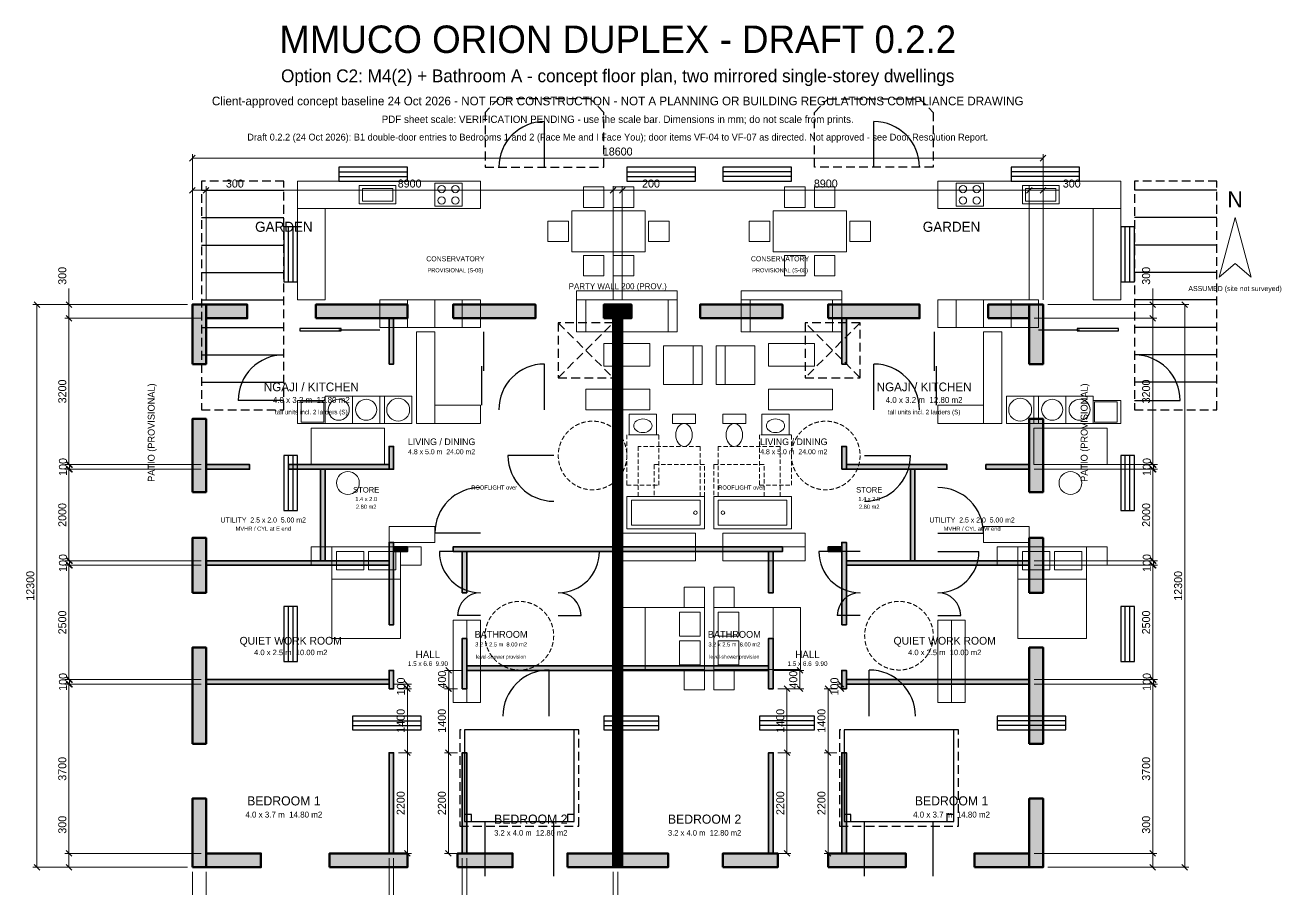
# Model space of a CAD drawing. Header units: millimetres. Extents: x -3999 to 23780, y -11246 to 18409.
# Drawn here: x -3658 to 23780, y -497 to 18409 of the extents above; entities that cross this region are included whole.
import ezdxf
from ezdxf.enums import TextEntityAlignment as Align

# ---------------------------------------------------------------- set-up
doc = ezdxf.new("R2010")
doc.units = ezdxf.units.MM
doc.header["$LTSCALE"] = 15
doc.linetypes.add('DASHED', pattern=[19.05, 12.7, -6.35])
doc.linetypes.add('HIDDEN', pattern=[9.525, 6.35, -3.175])
for name, color, linetype, lineweight in [('A-ACCS', 3, 'HIDDEN', 13), ('A-ANNO-DIMS', 1, 'Continuous', 18), ('A-ANNO-TEXT', 7, 'Continuous', 25), ('A-DOOR', 4, 'Continuous', 25), ('A-EXT', 3, 'Continuous', 25), ('A-FURN', 8, 'Continuous', 18), ('A-GLAZ', 5, 'Continuous', 25), ('A-PROV', 30, 'DASHED', 25), ('A-ROOF', 6, 'DASHED', 25), ('A-SANI', 4, 'Continuous', 18), ('A-WALL-EXT', 7, 'Continuous', 50), ('A-WALL-INT', 8, 'Continuous', 35), ('A-WALL-PARTY', 1, 'Continuous', 50)]:
    doc.layers.add(name, color=color, linetype=linetype, lineweight=lineweight)
doc.dimstyles.new('ORION', dxfattribs={"dimscale": 70, "dimtxt": 2.5, "dimasz": 2.5, "dimexe": 1.25, "dimexo": 1.5, "dimgap": 0.8, "dimtad": 1, "dimdec": 0, "dimdsep": 46, "dimtxsty": 'Standard', "dimtsz": 1.25, "dimcen": 2.5, "dimadec": 0, "dimazin": 0, "dimtfac": 1, "dimtdec": 4, "dimtmove": 0, "dimatfit": 3, "dimfxl": 1, "dimtzin": 0, "dimarcsym": 0})

# ---------------------------------------------------------------- blocks, each defined once
blk = doc.blocks.new('*D1')
at = {"layer": 'A-ANNO-DIMS', "color": 0}
for p, q in [((-62, 15438), (62, 15562)), ((0, 12405), (0, 15588)), ((0, 15500), (18600, 15500)), ((18538, 15438), (18662, 15562)), ((18600, 12405), (18600, 15588))]:
    blk.add_line(p, q, dxfattribs=at)
at = {"layer": 'A-ANNO-DIMS', "color": 0, "insert": (9300, 15644), "char_height": 175, "attachment_point": 5}
blk.add_mtext('18600', dxfattribs=at)
blk = doc.blocks.new('*D2')
at = {"layer": 'A-ANNO-DIMS', "color": 0}
for p, q in [((-62, 14738), (62, 14862)), ((0, 12405), (0, 14888)), ((238, 14738), (362, 14862)), ((300, 12405), (300, 14888)), ((0, 14800), (300, 14800)), ((300, 14800), (650, 14800))]:
    blk.add_line(p, q, dxfattribs=at)
at = {"layer": 'A-ANNO-DIMS', "color": 0, "insert": (928, 14944), "char_height": 175, "attachment_point": 5}
blk.add_mtext('300', dxfattribs=at)
blk = doc.blocks.new('*D3')
at = {"layer": 'A-ANNO-DIMS', "color": 0}
for p, q in [((238, 14738), (362, 14862)), ((300, 12405), (300, 14888)), ((9138, 14738), (9262, 14862)), ((9200, 12405), (9200, 14888)), ((300, 14800), (9200, 14800))]:
    blk.add_line(p, q, dxfattribs=at)
at = {"layer": 'A-ANNO-DIMS', "color": 0, "insert": (4750, 14944), "char_height": 175, "attachment_point": 5}
blk.add_mtext('8900', dxfattribs=at)
blk = doc.blocks.new('*D4')
at = {"layer": 'A-ANNO-DIMS', "color": 0}
for p, q in [((9138, 14738), (9262, 14862)), ((9200, 12405), (9200, 14888)), ((9338, 14738), (9462, 14862)), ((9400, 12405), (9400, 14888)), ((9200, 14800), (9400, 14800)), ((9400, 14800), (9750, 14800))]:
    blk.add_line(p, q, dxfattribs=at)
at = {"layer": 'A-ANNO-DIMS', "color": 0, "insert": (10028, 14944), "char_height": 175, "attachment_point": 5}
blk.add_mtext('200', dxfattribs=at)
blk = doc.blocks.new('*D5')
at = {"layer": 'A-ANNO-DIMS', "color": 0}
for p, q in [((9338, 14738), (9462, 14862)), ((9400, 12405), (9400, 14888)), ((18238, 14738), (18362, 14862)), ((18300, 12405), (18300, 14888)), ((9400, 14800), (18300, 14800))]:
    blk.add_line(p, q, dxfattribs=at)
at = {"layer": 'A-ANNO-DIMS', "color": 0, "insert": (13850, 14944), "char_height": 175, "attachment_point": 5}
blk.add_mtext('8900', dxfattribs=at)
blk = doc.blocks.new('*D6')
at = {"layer": 'A-ANNO-DIMS', "color": 0}
for p, q in [((18238, 14738), (18362, 14862)), ((18300, 12405), (18300, 14888)), ((18538, 14738), (18662, 14862)), ((18600, 12405), (18600, 14888)), ((18300, 14800), (18600, 14800)), ((18600, 14800), (18950, 14800))]:
    blk.add_line(p, q, dxfattribs=at)
at = {"layer": 'A-ANNO-DIMS', "color": 0, "insert": (19228, 14944), "char_height": 175, "attachment_point": 5}
blk.add_mtext('300', dxfattribs=at)
blk = doc.blocks.new('*D7')
at = {"layer": 'A-ANNO-DIMS', "color": 0}
for p, q in [((0, -105), (0, -4088)), ((300, -105), (300, -4088)), ((-62, -4062), (62, -3938)), ((0, -4000), (300, -4000)), ((238, -4062), (362, -3938)), ((300, -4000), (650, -4000))]:
    blk.add_line(p, q, dxfattribs=at)
at = {"layer": 'A-ANNO-DIMS', "color": 0, "insert": (928, -3856), "char_height": 175, "attachment_point": 5}
blk.add_mtext('300', dxfattribs=at)
blk = doc.blocks.new('*D13')
at = {"layer": 'A-ANNO-DIMS', "color": 0}
for p, q in [((9200, -105), (9200, -4381)), ((9300, -105), (9300, -4381)), ((9138, -4355), (9262, -4232)), ((9200, -4294), (9300, -4294)), ((9238, -4355), (9362, -4232))]:
    blk.add_line(p, q, dxfattribs=at)
at = {"layer": 'A-ANNO-DIMS', "color": 0, "insert": (9250, -4150), "char_height": 175, "attachment_point": 5}
blk.add_mtext('100', dxfattribs=at)
blk = doc.blocks.new('*D14')
at = {"layer": 'A-ANNO-DIMS', "color": 0}
for p, q in [((-3338, 12238), (-3462, 12362)), ((-105, 12300), (-3488, 12300)), ((-3400, 0), (-3400, 12300)), ((-105, 0), (-3488, 0)), ((-3338, -62), (-3462, 62))]:
    blk.add_line(p, q, dxfattribs=at)
at = {"layer": 'A-ANNO-DIMS', "color": 0, "insert": (-3544, 6150), "char_height": 175, "attachment_point": 5, "rotation": 90}
blk.add_mtext('12300', dxfattribs=at)
blk = doc.blocks.new('*D31')
at = {"layer": 'A-ANNO-DIMS', "color": 0}
for p, q in [((21762, 12238), (21638, 12362)), ((18705, 12300), (21788, 12300)), ((21700, 0), (21700, 12300)), ((18705, 0), (21788, 0)), ((21762, -62), (21638, 62))]:
    blk.add_line(p, q, dxfattribs=at)
at = {"layer": 'A-ANNO-DIMS', "color": 0, "insert": (21556, 6150), "char_height": 175, "attachment_point": 5, "rotation": 90}
blk.add_mtext('12300', dxfattribs=at)
blk = doc.blocks.new('*D32')
at = {"layer": 'A-ANNO-DIMS', "color": 0}
for p, q in [((4300, 195), (4300, -4088)), ((300, -105), (300, -4088)), ((238, -4062), (362, -3938)), ((300, -4000), (4300, -4000)), ((4238, -4062), (4362, -3938))]:
    blk.add_line(p, q, dxfattribs=at)
at = {"layer": 'A-ANNO-DIMS', "color": 0, "insert": (2300, -3856), "char_height": 175, "attachment_point": 5}
blk.add_mtext('4000', dxfattribs=at)
blk = doc.blocks.new('*D33')
at = {"layer": 'A-ANNO-DIMS', "color": 0}
for p, q in [((4300, 195), (4300, -4381)), ((4400, 195), (4400, -4381)), ((4238, -4355), (4362, -4232)), ((4300, -4294), (4400, -4294)), ((4338, -4355), (4462, -4232))]:
    blk.add_line(p, q, dxfattribs=at)
at = {"layer": 'A-ANNO-DIMS', "color": 0, "insert": (4350, -4150), "char_height": 175, "attachment_point": 5}
blk.add_mtext('100', dxfattribs=at)
blk = doc.blocks.new('*D34')
at = {"layer": 'A-ANNO-DIMS', "color": 0}
for p, q in [((4400, 195), (4400, -4088)), ((5900, 195), (5900, -4088)), ((4338, -4062), (4462, -3938)), ((4400, -4000), (5900, -4000)), ((5838, -4062), (5962, -3938))]:
    blk.add_line(p, q, dxfattribs=at)
at = {"layer": 'A-ANNO-DIMS', "color": 0, "insert": (5150, -3856), "char_height": 175, "attachment_point": 5}
blk.add_mtext('1500', dxfattribs=at)
blk = doc.blocks.new('*D35')
at = {"layer": 'A-ANNO-DIMS', "color": 0}
for p, q in [((5900, 195), (5900, -4381)), ((6000, 195), (6000, -4381)), ((5838, -4355), (5962, -4232)), ((5900, -4294), (6000, -4294)), ((5938, -4355), (6062, -4232))]:
    blk.add_line(p, q, dxfattribs=at)
at = {"layer": 'A-ANNO-DIMS', "color": 0, "insert": (5950, -4150), "char_height": 175, "attachment_point": 5}
blk.add_mtext('100', dxfattribs=at)
blk = doc.blocks.new('*D36')
at = {"layer": 'A-ANNO-DIMS', "color": 0}
for p, q in [((6000, 195), (6000, -4088)), ((9200, -105), (9200, -4088)), ((5938, -4062), (6062, -3938)), ((6000, -4000), (9200, -4000)), ((9138, -4062), (9262, -3938))]:
    blk.add_line(p, q, dxfattribs=at)
at = {"layer": 'A-ANNO-DIMS', "color": 0, "insert": (7600, -3856), "char_height": 175, "attachment_point": 5}
blk.add_mtext('3200', dxfattribs=at)
blk = doc.blocks.new('*D37')
at = {"layer": 'A-ANNO-DIMS', "color": 0}
for p, q in [((-2700, 300), (-2700, 650)), ((195, 300), (-2788, 300)), ((-2638, 238), (-2762, 362)), ((-2700, 0), (-2700, 300)), ((-105, 0), (-2788, 0)), ((-2638, -62), (-2762, 62))]:
    blk.add_line(p, q, dxfattribs=at)
at = {"layer": 'A-ANNO-DIMS', "color": 0, "insert": (-2844, 928), "char_height": 175, "attachment_point": 5, "rotation": 90}
blk.add_mtext('300', dxfattribs=at)
blk = doc.blocks.new('*D38')
at = {"layer": 'A-ANNO-DIMS', "color": 0}
for p, q in [((195, 4000), (-2788, 4000)), ((-2638, 3938), (-2762, 4062)), ((-2700, 300), (-2700, 4000)), ((195, 300), (-2788, 300)), ((-2638, 238), (-2762, 362))]:
    blk.add_line(p, q, dxfattribs=at)
at = {"layer": 'A-ANNO-DIMS', "color": 0, "insert": (-2844, 2150), "char_height": 175, "attachment_point": 5, "rotation": 90}
blk.add_mtext('3700', dxfattribs=at)
blk = doc.blocks.new('*D39')
at = {"layer": 'A-ANNO-DIMS', "color": 0}
for p, q in [((-2625, 4038), (-2748, 4162)), ((195, 4100), (-2774, 4100)), ((195, 4000), (-2774, 4000)), ((-2625, 3938), (-2748, 4062)), ((-2686, 4000), (-2686, 4100))]:
    blk.add_line(p, q, dxfattribs=at)
at = {"layer": 'A-ANNO-DIMS', "color": 0, "insert": (-2830, 4050), "char_height": 175, "attachment_point": 5, "rotation": 90}
blk.add_mtext('100', dxfattribs=at)
blk = doc.blocks.new('*D40')
at = {"layer": 'A-ANNO-DIMS', "color": 0}
for p, q in [((195, 6600), (-2788, 6600)), ((-2638, 6538), (-2762, 6662)), ((-2700, 4100), (-2700, 6600)), ((-2638, 4038), (-2762, 4162)), ((195, 4100), (-2788, 4100))]:
    blk.add_line(p, q, dxfattribs=at)
at = {"layer": 'A-ANNO-DIMS', "color": 0, "insert": (-2844, 5350), "char_height": 175, "attachment_point": 5, "rotation": 90}
blk.add_mtext('2500', dxfattribs=at)
blk = doc.blocks.new('*D41')
at = {"layer": 'A-ANNO-DIMS', "color": 0}
for p, q in [((195, 6700), (-2774, 6700)), ((195, 6600), (-2774, 6600)), ((-2625, 6638), (-2748, 6762)), ((-2625, 6538), (-2748, 6662)), ((-2686, 6600), (-2686, 6700))]:
    blk.add_line(p, q, dxfattribs=at)
at = {"layer": 'A-ANNO-DIMS', "color": 0, "insert": (-2830, 6650), "char_height": 175, "attachment_point": 5, "rotation": 90}
blk.add_mtext('100', dxfattribs=at)
blk = doc.blocks.new('*D42')
at = {"layer": 'A-ANNO-DIMS', "color": 0}
for p, q in [((195, 8700), (-2788, 8700)), ((-2638, 8638), (-2762, 8762)), ((-2700, 6700), (-2700, 8700)), ((195, 6700), (-2788, 6700)), ((-2638, 6638), (-2762, 6762))]:
    blk.add_line(p, q, dxfattribs=at)
at = {"layer": 'A-ANNO-DIMS', "color": 0, "insert": (-2844, 7700), "char_height": 175, "attachment_point": 5, "rotation": 90}
blk.add_mtext('2000', dxfattribs=at)
blk = doc.blocks.new('*D43')
at = {"layer": 'A-ANNO-DIMS', "color": 0}
for p, q in [((195, 8800), (-2774, 8800)), ((-2625, 8738), (-2748, 8862)), ((-2686, 8700), (-2686, 8800)), ((195, 8700), (-2774, 8700)), ((-2625, 8638), (-2748, 8762))]:
    blk.add_line(p, q, dxfattribs=at)
at = {"layer": 'A-ANNO-DIMS', "color": 0, "insert": (-2830, 8750), "char_height": 175, "attachment_point": 5, "rotation": 90}
blk.add_mtext('100', dxfattribs=at)
blk = doc.blocks.new('*D44')
at = {"layer": 'A-ANNO-DIMS', "color": 0}
for p, q in [((195, 12000), (-2788, 12000)), ((-2638, 11938), (-2762, 12062)), ((-2700, 8800), (-2700, 12000)), ((195, 8800), (-2788, 8800)), ((-2638, 8738), (-2762, 8862))]:
    blk.add_line(p, q, dxfattribs=at)
at = {"layer": 'A-ANNO-DIMS', "color": 0, "insert": (-2844, 10400), "char_height": 175, "attachment_point": 5, "rotation": 90}
blk.add_mtext('3200', dxfattribs=at)
blk = doc.blocks.new('*D45')
at = {"layer": 'A-ANNO-DIMS', "color": 0}
for p, q in [((-2700, 12300), (-2700, 12650)), ((-2638, 12238), (-2762, 12362)), ((-105, 12300), (-2788, 12300)), ((-2700, 12000), (-2700, 12300)), ((195, 12000), (-2788, 12000)), ((-2638, 11938), (-2762, 12062))]:
    blk.add_line(p, q, dxfattribs=at)
at = {"layer": 'A-ANNO-DIMS', "color": 0, "insert": (-2844, 12928), "char_height": 175, "attachment_point": 5, "rotation": 90}
blk.add_mtext('300', dxfattribs=at)
blk = doc.blocks.new('*D46')
at = {"layer": 'A-ANNO-DIMS', "color": 0}
for p, q in [((21000, 300), (21000, 650)), ((18405, 300), (21088, 300)), ((21062, 238), (20938, 362)), ((21000, 0), (21000, 300)), ((21062, -62), (20938, 62)), ((18705, 0), (21088, 0))]:
    blk.add_line(p, q, dxfattribs=at)
at = {"layer": 'A-ANNO-DIMS', "color": 0, "insert": (20856, 928), "char_height": 175, "attachment_point": 5, "rotation": 90}
blk.add_mtext('300', dxfattribs=at)
blk = doc.blocks.new('*D47')
at = {"layer": 'A-ANNO-DIMS', "color": 0}
for p, q in [((18405, 4000), (21088, 4000)), ((21062, 3938), (20938, 4062)), ((21000, 300), (21000, 4000)), ((18405, 300), (21088, 300)), ((21062, 238), (20938, 362))]:
    blk.add_line(p, q, dxfattribs=at)
at = {"layer": 'A-ANNO-DIMS', "color": 0, "insert": (20856, 2150), "char_height": 175, "attachment_point": 5, "rotation": 90}
blk.add_mtext('3700', dxfattribs=at)
blk = doc.blocks.new('*D48')
at = {"layer": 'A-ANNO-DIMS', "color": 0}
for p, q in [((21075, 4038), (20952, 4162)), ((18405, 4100), (21101, 4100)), ((18405, 4000), (21101, 4000)), ((21075, 3938), (20952, 4062)), ((21014, 4000), (21014, 4100))]:
    blk.add_line(p, q, dxfattribs=at)
at = {"layer": 'A-ANNO-DIMS', "color": 0, "insert": (20870, 4050), "char_height": 175, "attachment_point": 5, "rotation": 90}
blk.add_mtext('100', dxfattribs=at)
blk = doc.blocks.new('*D49')
at = {"layer": 'A-ANNO-DIMS', "color": 0}
for p, q in [((18405, 6600), (21088, 6600)), ((21062, 6538), (20938, 6662)), ((21000, 4100), (21000, 6600)), ((21062, 4038), (20938, 4162)), ((18405, 4100), (21088, 4100))]:
    blk.add_line(p, q, dxfattribs=at)
at = {"layer": 'A-ANNO-DIMS', "color": 0, "insert": (20856, 5350), "char_height": 175, "attachment_point": 5, "rotation": 90}
blk.add_mtext('2500', dxfattribs=at)
blk = doc.blocks.new('*D50')
at = {"layer": 'A-ANNO-DIMS', "color": 0}
for p, q in [((18405, 6700), (21101, 6700)), ((18405, 6600), (21101, 6600)), ((21075, 6638), (20952, 6762)), ((21075, 6538), (20952, 6662)), ((21014, 6600), (21014, 6700))]:
    blk.add_line(p, q, dxfattribs=at)
at = {"layer": 'A-ANNO-DIMS', "color": 0, "insert": (20870, 6650), "char_height": 175, "attachment_point": 5, "rotation": 90}
blk.add_mtext('100', dxfattribs=at)
blk = doc.blocks.new('*D51')
at = {"layer": 'A-ANNO-DIMS', "color": 0}
for p, q in [((18405, 8700), (21088, 8700)), ((21062, 8638), (20938, 8762)), ((21000, 6700), (21000, 8700)), ((18405, 6700), (21088, 6700)), ((21062, 6638), (20938, 6762))]:
    blk.add_line(p, q, dxfattribs=at)
at = {"layer": 'A-ANNO-DIMS', "color": 0, "insert": (20856, 7700), "char_height": 175, "attachment_point": 5, "rotation": 90}
blk.add_mtext('2000', dxfattribs=at)
blk = doc.blocks.new('*D52')
at = {"layer": 'A-ANNO-DIMS', "color": 0}
for p, q in [((18405, 8800), (21101, 8800)), ((21075, 8738), (20952, 8862)), ((21014, 8700), (21014, 8800)), ((18405, 8700), (21101, 8700)), ((21075, 8638), (20952, 8762))]:
    blk.add_line(p, q, dxfattribs=at)
at = {"layer": 'A-ANNO-DIMS', "color": 0, "insert": (20870, 8750), "char_height": 175, "attachment_point": 5, "rotation": 90}
blk.add_mtext('100', dxfattribs=at)
blk = doc.blocks.new('*D53')
at = {"layer": 'A-ANNO-DIMS', "color": 0}
for p, q in [((18405, 12000), (21088, 12000)), ((21062, 11938), (20938, 12062)), ((21000, 8800), (21000, 12000)), ((18405, 8800), (21088, 8800)), ((21062, 8738), (20938, 8862))]:
    blk.add_line(p, q, dxfattribs=at)
at = {"layer": 'A-ANNO-DIMS', "color": 0, "insert": (20856, 10400), "char_height": 175, "attachment_point": 5, "rotation": 90}
blk.add_mtext('3200', dxfattribs=at)
blk = doc.blocks.new('*D54')
at = {"layer": 'A-ANNO-DIMS', "color": 0}
for p, q in [((21000, 12300), (21000, 12650)), ((21062, 12238), (20938, 12362)), ((18705, 12300), (21088, 12300)), ((21000, 12000), (21000, 12300)), ((18405, 12000), (21088, 12000)), ((21062, 11938), (20938, 12062))]:
    blk.add_line(p, q, dxfattribs=at)
at = {"layer": 'A-ANNO-DIMS', "color": 0, "insert": (20856, 12928), "char_height": 175, "attachment_point": 5, "rotation": 90}
blk.add_mtext('300', dxfattribs=at)
blk = doc.blocks.new('*D8')
at = {"layer": 'A-ANNO-DIMS', "color": 0}
for p, q in [((4505, 2500), (4788, 2500)), ((4762, 2438), (4638, 2562)), ((4700, 300), (4700, 2500)), ((4505, 300), (4788, 300)), ((4762, 238), (4638, 362))]:
    blk.add_line(p, q, dxfattribs=at)
at = {"layer": 'A-ANNO-DIMS', "color": 0, "insert": (4556, 1400), "char_height": 175, "attachment_point": 5, "rotation": 90}
blk.add_mtext('2200', dxfattribs=at)
blk = doc.blocks.new('*D9')
at = {"layer": 'A-ANNO-DIMS', "color": 0}
for p, q in [((4505, 3900), (4788, 3900)), ((4762, 3838), (4638, 3962)), ((4700, 2500), (4700, 3900)), ((4505, 2500), (4788, 2500)), ((4762, 2438), (4638, 2562))]:
    blk.add_line(p, q, dxfattribs=at)
at = {"layer": 'A-ANNO-DIMS', "color": 0, "insert": (4556, 3200), "char_height": 175, "attachment_point": 5, "rotation": 90}
blk.add_mtext('1400', dxfattribs=at)
blk = doc.blocks.new('*D10')
at = {"layer": 'A-ANNO-DIMS', "color": 0}
for p, q in [((4405, 4000), (4791, 4000)), ((4505, 3900), (4791, 3900)), ((4765, 3938), (4642, 4062)), ((4765, 3838), (4642, 3962)), ((4704, 3900), (4704, 4000))]:
    blk.add_line(p, q, dxfattribs=at)
at = {"layer": 'A-ANNO-DIMS', "color": 0, "insert": (4560, 3950), "char_height": 175, "attachment_point": 5, "rotation": 90}
blk.add_mtext('100', dxfattribs=at)
blk = doc.blocks.new('*D11')
at = {"layer": 'A-ANNO-DIMS', "color": 0}
for p, q in [((5795, 2500), (5512, 2500)), ((5662, 2438), (5538, 2562)), ((5600, 300), (5600, 2500)), ((5795, 300), (5512, 300)), ((5662, 238), (5538, 362))]:
    blk.add_line(p, q, dxfattribs=at)
at = {"layer": 'A-ANNO-DIMS', "color": 0, "insert": (5456, 1400), "char_height": 175, "attachment_point": 5, "rotation": 90}
blk.add_mtext('2200', dxfattribs=at)
blk = doc.blocks.new('*D12')
at = {"layer": 'A-ANNO-DIMS', "color": 0}
for p, q in [((5795, 3900), (5512, 3900)), ((5662, 3838), (5538, 3962)), ((5600, 2500), (5600, 3900)), ((5795, 2500), (5512, 2500)), ((5662, 2438), (5538, 2562))]:
    blk.add_line(p, q, dxfattribs=at)
at = {"layer": 'A-ANNO-DIMS', "color": 0, "insert": (5456, 3200), "char_height": 175, "attachment_point": 5, "rotation": 90}
blk.add_mtext('1400', dxfattribs=at)
blk = doc.blocks.new('*D15')
at = {"layer": 'A-ANNO-DIMS', "color": 0}
for p, q in [((5895, 4300), (5516, 4300)), ((5665, 4238), (5542, 4362)), ((5604, 3900), (5604, 4300)), ((5795, 3900), (5516, 3900)), ((5665, 3838), (5542, 3962))]:
    blk.add_line(p, q, dxfattribs=at)
at = {"layer": 'A-ANNO-DIMS', "color": 0, "insert": (5460, 4100), "char_height": 175, "attachment_point": 5, "rotation": 90}
blk.add_mtext('400', dxfattribs=at)
blk = doc.blocks.new('*D16')
at = {"layer": 'A-ANNO-DIMS', "color": 0}
for p, q in [((14095, 2500), (13812, 2500)), ((13962, 2438), (13838, 2562)), ((13900, 300), (13900, 2500)), ((14095, 300), (13812, 300)), ((13962, 238), (13838, 362))]:
    blk.add_line(p, q, dxfattribs=at)
at = {"layer": 'A-ANNO-DIMS', "color": 0, "insert": (13756, 1400), "char_height": 175, "attachment_point": 5, "rotation": 90}
blk.add_mtext('2200', dxfattribs=at)
blk = doc.blocks.new('*D17')
at = {"layer": 'A-ANNO-DIMS', "color": 0}
for p, q in [((14095, 3900), (13812, 3900)), ((13962, 3838), (13838, 3962)), ((13900, 2500), (13900, 3900)), ((14095, 2500), (13812, 2500)), ((13962, 2438), (13838, 2562))]:
    blk.add_line(p, q, dxfattribs=at)
at = {"layer": 'A-ANNO-DIMS', "color": 0, "insert": (13756, 3200), "char_height": 175, "attachment_point": 5, "rotation": 90}
blk.add_mtext('1400', dxfattribs=at)
blk = doc.blocks.new('*D18')
at = {"layer": 'A-ANNO-DIMS', "color": 0}
for p, q in [((14095, 3900), (14096, 3900)), ((14195, 4000), (14096, 4000)), ((14245, 3938), (14122, 4062)), ((14245, 3838), (14122, 3962)), ((14184, 3900), (14184, 4000))]:
    blk.add_line(p, q, dxfattribs=at)
at = {"layer": 'A-ANNO-DIMS', "color": 0, "insert": (14040, 3950), "char_height": 175, "attachment_point": 5, "rotation": 90}
blk.add_mtext('100', dxfattribs=at)
blk = doc.blocks.new('*D19')
at = {"layer": 'A-ANNO-DIMS', "color": 0}
for p, q in [((12805, 2500), (13088, 2500)), ((13062, 2438), (12938, 2562)), ((13000, 300), (13000, 2500)), ((12805, 300), (13088, 300)), ((13062, 238), (12938, 362))]:
    blk.add_line(p, q, dxfattribs=at)
at = {"layer": 'A-ANNO-DIMS', "color": 0, "insert": (12856, 1400), "char_height": 175, "attachment_point": 5, "rotation": 90}
blk.add_mtext('2200', dxfattribs=at)
blk = doc.blocks.new('*D20')
at = {"layer": 'A-ANNO-DIMS', "color": 0}
for p, q in [((12805, 3900), (13088, 3900)), ((13062, 3838), (12938, 3962)), ((13000, 2500), (13000, 3900)), ((12805, 2500), (13088, 2500)), ((13062, 2438), (12938, 2562))]:
    blk.add_line(p, q, dxfattribs=at)
at = {"layer": 'A-ANNO-DIMS', "color": 0, "insert": (12856, 3200), "char_height": 175, "attachment_point": 5, "rotation": 90}
blk.add_mtext('1400', dxfattribs=at)
blk = doc.blocks.new('*D21')
at = {"layer": 'A-ANNO-DIMS', "color": 0}
for p, q in [((12705, 4300), (13371, 4300)), ((13345, 4238), (13222, 4362)), ((13284, 3900), (13284, 4300)), ((12805, 3900), (13371, 3900)), ((13345, 3838), (13222, 3962))]:
    blk.add_line(p, q, dxfattribs=at)
at = {"layer": 'A-ANNO-DIMS', "color": 0, "insert": (13140, 4100), "char_height": 175, "attachment_point": 5, "rotation": 90}
blk.add_mtext('400', dxfattribs=at)

msp = doc.modelspace()

# ---------------------------------------------------------------- hatches: boundary and pattern name
at = {"layer": 'A-WALL-EXT'}
for points in [[(0, 11000), (300, 11000), (300, 12300), (0, 12300)], [(300, 12000), (1200, 12000), (1200, 12300), (300, 12300)], [(2700, 12000), (4700, 12000), (4700, 12300), (2700, 12300)], [(5700, 12000), (7500, 12000), (7500, 12300), (5700, 12300)], [(9000, 12000), (9200, 12000), (9200, 12300), (9000, 12300)], [(9400, 12000), (9600, 12000), (9600, 12300), (9400, 12300)], [(11100, 12000), (12900, 12000), (12900, 12300), (11100, 12300)], [(13900, 12000), (15900, 12000), (15900, 12300), (13900, 12300)], [(17400, 12000), (18300, 12000), (18300, 12300), (17400, 12300)], [(18300, 11000), (18600, 11000), (18600, 12300), (18300, 12300)], [(0, 8200), (300, 8200), (300, 9800), (0, 9800)], [(18300, 8200), (18600, 8200), (18600, 9800), (18300, 9800)], [(0, 6000), (300, 6000), (300, 7200), (0, 7200)], [(18300, 6000), (18600, 6000), (18600, 7200), (18300, 7200)], [(0, 2700), (300, 2700), (300, 4800), (0, 4800)], [(18300, 2700), (18600, 2700), (18600, 4800), (18300, 4800)], [(0, 0), (300, 0), (300, 1500), (0, 1500)], [(18300, 0), (18600, 0), (18600, 1500), (18300, 1500)], [(300, 0), (1500, 0), (1500, 300), (300, 300)], [(3000, 0), (4700, 0), (4700, 300), (3000, 300)], [(5800, 0), (7000, 0), (7000, 300), (5800, 300)], [(8200, 0), (9200, 0), (9200, 300), (8200, 300)], [(9400, 0), (10400, 0), (10400, 300), (9400, 300)], [(11600, 0), (12800, 0), (12800, 300), (11600, 300)], [(13900, 0), (15600, 0), (15600, 300), (13900, 300)], [(17100, 0), (18300, 0), (18300, 300), (17100, 300)]]:
    msp.add_hatch(color=256, dxfattribs=at).paths.add_polyline_path(points)
at = {"layer": 'A-WALL-INT'}
for points in [[(4300, 11000), (4400, 11000), (4400, 12000), (4300, 12000)], [(14200, 11000), (14300, 11000), (14300, 12000), (14200, 12000)], [(4300, 8700), (4400, 8700), (4400, 9200), (4300, 9200)], [(14200, 8700), (14300, 8700), (14300, 9200), (14200, 9200)], [(300, 8700), (1250, 8700), (1250, 8800), (300, 8800)], [(2100, 8700), (4300, 8700), (4300, 8800), (2100, 8800)], [(14300, 8700), (16500, 8700), (16500, 8800), (14300, 8800)], [(17350, 8700), (18300, 8700), (18300, 8800), (17350, 8800)], [(2800, 6700), (2900, 6700), (2900, 8700), (2800, 8700)], [(15700, 6700), (15800, 6700), (15800, 8700), (15700, 8700)], [(4300, 5300), (4400, 5300), (4400, 7100), (4300, 7100)], [(4400, 6900), (4700, 6900), (4700, 7000), (4400, 7000)], [(5700, 6900), (9200, 6900), (9200, 7000), (5700, 7000)], [(5900, 6000), (6000, 6000), (6000, 6900), (5900, 6900)], [(9400, 6900), (12900, 6900), (12900, 7000), (9400, 7000)], [(12600, 6000), (12700, 6000), (12700, 6900), (12600, 6900)], [(13900, 6900), (14200, 6900), (14200, 7000), (13900, 7000)], [(14200, 5300), (14300, 5300), (14300, 7100), (14200, 7100)], [(300, 6600), (4300, 6600), (4300, 6700), (300, 6700)], [(14300, 6600), (18300, 6600), (18300, 6700), (14300, 6700)], [(5900, 3900), (6000, 3900), (6000, 5000), (5900, 5000)], [(12600, 3900), (12700, 3900), (12700, 5000), (12600, 5000)], [(6000, 4300), (9200, 4300), (9200, 4400), (6000, 4400)], [(9400, 4300), (12600, 4300), (12600, 4400), (9400, 4400)], [(4300, 3900), (4400, 3900), (4400, 4300), (4300, 4300)], [(14200, 3900), (14300, 3900), (14300, 4300), (14200, 4300)], [(300, 4000), (4300, 4000), (4300, 4100), (300, 4100)], [(14300, 4000), (18300, 4000), (18300, 4100), (14300, 4100)], [(4300, 300), (4400, 300), (4400, 2500), (4300, 2500)], [(5900, 300), (6000, 300), (6000, 2500), (5900, 2500)], [(12600, 300), (12700, 300), (12700, 2500), (12600, 2500)], [(14200, 300), (14300, 300), (14300, 2500), (14200, 2500)]]:
    msp.add_hatch(color=256, dxfattribs=at).paths.add_polyline_path(points)
at = {"layer": 'A-WALL-PARTY'}
h = msp.add_hatch(dxfattribs=at)
h.set_pattern_fill('ANSI37', color=256, scale=12, style=0)
h.paths.add_polyline_path([(9200, 0), (9400, 0), (9400, 12300), (9200, 12300)])

# ---------------------------------------------------------------- linework, layer by layer
at = {"layer": 'A-ACCS'}
for points in [[(9500, 8350), (10200, 8350), (10200, 9450), (9500, 9450)], [(12400, 8350), (13100, 8350), (13100, 9450), (12400, 9450)], [(9750, 8100), (11100, 8100), (11100, 9200), (9750, 9200)], [(11500, 8100), (12850, 8100), (12850, 9200), (11500, 9200)], [(10100, 8100), (11200, 8100), (11200, 8800), (10100, 8800)], [(11400, 8100), (12500, 8100), (12500, 8800), (11400, 8800)]]:
    msp.add_lwpolyline(points, close=True, dxfattribs=at)
for centre in [(8750, 9000), (13850, 9000), (7150, 5060), (15450, 5060)]:
    msp.add_circle(centre, 750, dxfattribs=at)
at = {"layer": 'A-ANNO-DIMS'}
msp.add_lwpolyline([(22800, 14200), (22450, 12900), (22800, 13200), (23150, 12900)], close=True, dxfattribs=at)
at = {"layer": 'A-DOOR'}
for p, q in [((7700, 15300), (7700, 16300)), ((14900, 15300), (14900, 16300)), ((3200, 11750), (4100, 11750)), ((6370, 10850), (6370, 11700)), ((16230, 10850), (16230, 11700)), ((18500, 11750), (19400, 11750)), ((7700, 10000), (7700, 11000)), ((14900, 10000), (14900, 11000)), ((6330, 10100), (6330, 10950)), ((16270, 10100), (16270, 10950)), ((2000, 10200), (1000, 10200)), ((20600, 10200), (21600, 10200)), ((7900, 9000), (6900, 9000)), ((14700, 9000), (15700, 9000)), ((6300, 7300), (5300, 7300)), ((16300, 7300), (17300, 7300)), ((6300, 6900), (5400, 6900)), ((8000, 6900), (8900, 6900)), ((14600, 6900), (13700, 6900)), ((16300, 6900), (17200, 6900)), ((6300, 5500), (5800, 5500)), ((8000, 5500), (8500, 5500)), ((14600, 5500), (14100, 5500)), ((16300, 5500), (16800, 5500)), ((7800, 3300), (7800, 4310)), ((14800, 3300), (14800, 4310))]:
    msp.add_line(p, q, dxfattribs=at)
for points in [[(2350, 11725), (3250, 11725), (3250, 11775), (2350, 11775)], [(19350, 11725), (20250, 11725), (20250, 11775), (19350, 11775)]]:
    msp.add_lwpolyline(points, close=True, dxfattribs=at)
for centre, radius, start, end in [((7700, 15300), 1000, 90, 180), ((14900, 15300), 1000, 0, 90), ((2000, 10200), 1000, 90, 180), ((7700, 10000), 1000, 90, 180), ((14900, 10000), 1000, 0, 90), ((20600, 10200), 1000, 0, 90), ((7900, 9000), 1000, 180, 270), ((14700, 9000), 1000, 270, 0), ((6300, 7300), 1000, 90, 180), ((16300, 7300), 1000, 0, 90), ((6300, 6900), 900, 180, 270), ((8000, 6900), 900, 270, 0), ((14600, 6900), 900, 180, 270), ((16300, 6900), 900, 270, 0), ((6300, 5500), 500, 90, 180), ((8000, 5500), 500, 0, 90), ((14600, 5500), 500, 90, 180), ((16300, 5500), 500, 0, 90), ((7800, 3300), 1010, 90, 180), ((14800, 3300), 1010, 0, 90)]:
    msp.add_arc(centre, radius, start, end, dxfattribs=at)
at = {"layer": 'A-EXT'}
for p, q in [((200, 14800), (2000, 14800)), ((22400, 14800), (20600, 14800)), ((200, 14200), (2000, 14200)), ((22400, 14200), (20600, 14200)), ((200, 13600), (2000, 13600)), ((22400, 13600), (20600, 13600)), ((200, 13000), (2000, 13000)), ((22400, 13000), (20600, 13000)), ((200, 12400), (2000, 12400)), ((22400, 12400), (20600, 12400)), ((200, 11800), (2000, 11800)), ((22400, 11800), (20600, 11800)), ((200, 11200), (2000, 11200)), ((22400, 11200), (20600, 11200)), ((200, 10600), (2000, 10600)), ((22400, 10600), (20600, 10600)), ((6400, -200), (6400, 1000)), ((7900, -200), (7900, 1000)), ((14700, -200), (14700, 1000)), ((16200, -200), (16200, 1000))]:
    msp.add_line(p, q, dxfattribs=at)
for points in [[(5950, 1000), (8350, 1000), (8350, 3000), (5950, 3000)], [(14250, 1000), (16650, 1000), (16650, 3000), (14250, 3000)], [(5950, 1000), (6100, 1000), (6100, 1150), (5950, 1150)], [(8200, 1000), (8350, 1000), (8350, 1150), (8200, 1150)], [(14250, 1000), (14400, 1000), (14400, 1150), (14250, 1150)], [(16500, 1000), (16650, 1000), (16650, 1150), (16500, 1150)]]:
    msp.add_lwpolyline(points, close=True, dxfattribs=at)
at = {"layer": 'A-FURN'}
for p, q in [((4700, 11800), (4700, 12400)), ((5300, 11800), (5300, 12400)), ((5900, 11800), (5900, 12400)), ((8400, 12400), (10600, 12400)), ((8600, 11700), (8600, 12400)), ((10400, 11700), (10400, 12400)), ((14200, 12400), (12000, 12400)), ((12200, 11700), (12200, 12400)), ((14000, 11700), (14000, 12400)), ((16700, 11800), (16700, 12400)), ((17300, 11800), (17300, 12400)), ((17900, 11800), (17900, 12400)), ((10950, 10550), (10950, 11400)), ((11650, 10550), (11650, 11400)), ((9200, 7000), (11000, 7000)), ((13400, 7000), (11600, 7000)), ((3050, 6300), (4550, 6300)), ((19550, 6300), (18050, 6300)), ((9900, 4325), (9900, 5675)), ((12700, 4325), (12700, 5675)), ((6000, 3600), (6000, 5400)), ((16600, 3600), (16600, 5400))]:
    msp.add_line(p, q, dxfattribs=at)
for points in [[(2300, 14400), (6300, 14400), (6300, 15000), (2300, 15000)], [(8550, 14425), (9000, 14425), (9000, 14875), (8550, 14875)], [(9200, 14425), (9650, 14425), (9650, 14875), (9200, 14875)], [(12950, 14425), (13400, 14425), (13400, 14875), (12950, 14875)], [(13600, 14425), (14050, 14425), (14050, 14875), (13600, 14875)], [(16300, 14400), (20300, 14400), (20300, 15000), (16300, 15000)], [(2300, 12400), (2900, 12400), (2900, 14400), (2300, 14400)], [(8300, 13450), (9900, 13450), (9900, 14350), (8300, 14350)], [(12700, 13450), (14300, 13450), (14300, 14350), (12700, 14350)], [(19700, 12400), (20300, 12400), (20300, 14400), (19700, 14400)], [(7775, 13675), (8225, 13675), (8225, 14125), (7775, 14125)], [(9975, 13675), (10425, 13675), (10425, 14125), (9975, 14125)], [(12175, 13675), (12625, 13675), (12625, 14125), (12175, 14125)], [(14375, 13675), (14825, 13675), (14825, 14125), (14375, 14125)], [(8550, 12925), (9000, 12925), (9000, 13375), (8550, 13375)], [(9200, 12925), (9650, 12925), (9650, 13375), (9200, 13375)], [(12950, 12925), (13400, 12925), (13400, 13375), (12950, 13375)], [(13600, 12925), (14050, 12925), (14050, 13375), (13600, 13375)], [(4100, 11800), (6300, 11800), (6300, 12400), (4100, 12400)], [(8400, 11700), (10600, 11700), (10600, 12600), (8400, 12600)], [(12000, 11700), (14200, 11700), (14200, 12600), (12000, 12600)], [(16300, 11800), (18500, 11800), (18500, 12400), (16300, 12400)], [(4900, 9700), (5300, 9700), (5300, 11700), (4900, 11700)], [(17300, 9700), (17700, 9700), (17700, 11700), (17300, 11700)], [(9000, 10950), (10000, 10950), (10000, 11450), (9000, 11450)], [(10300, 10550), (11150, 10550), (11150, 11400), (10300, 11400)], [(11450, 10550), (12300, 10550), (12300, 11400), (11450, 11400)], [(12600, 10950), (13600, 10950), (13600, 11450), (12600, 11450)], [(8600, 10000), (10000, 10000), (10000, 10450), (8600, 10450)], [(12600, 10000), (14000, 10000), (14000, 10450), (12600, 10450)], [(2300, 9700), (2900, 9700), (2900, 10200), (2300, 10200)], [(2900, 9700), (4200, 9700), (4200, 10300), (2900, 10300)], [(4200, 9700), (4800, 9700), (4800, 10300), (4200, 10300)], [(17800, 9700), (18400, 9700), (18400, 10300), (17800, 10300)], [(18400, 9700), (19700, 9700), (19700, 10300), (18400, 10300)], [(19700, 9700), (20300, 9700), (20300, 10200), (19700, 10200)], [(5300, 9700), (6300, 9700), (6300, 10100), (5300, 10100)], [(16300, 9700), (17300, 9700), (17300, 10100), (16300, 10100)], [(2600, 8800), (4200, 8800), (4200, 9600), (2600, 9600)], [(18400, 8800), (20000, 8800), (20000, 9600), (18400, 9600)], [(4300, 7100), (5300, 7100), (5300, 7450), (4300, 7450)], [(17300, 7100), (18300, 7100), (18300, 7450), (17300, 7450)], [(9200, 6700), (11000, 6700), (11000, 7300), (9200, 7300)], [(11600, 6700), (13400, 6700), (13400, 7300), (11600, 7300)], [(2600, 6600), (3050, 6600), (3050, 7000), (2600, 7000)], [(3050, 5000), (4550, 5000), (4550, 7000), (3050, 7000)], [(3150, 6500), (3750, 6500), (3750, 6900), (3150, 6900)], [(3850, 6500), (4450, 6500), (4450, 6900), (3850, 6900)], [(4550, 6600), (5000, 6600), (5000, 7000), (4550, 7000)], [(17600, 6600), (18050, 6600), (18050, 7000), (17600, 7000)], [(18050, 5000), (19550, 5000), (19550, 7000), (18050, 7000)], [(18150, 6500), (18750, 6500), (18750, 6900), (18150, 6900)], [(18850, 6500), (19450, 6500), (19450, 6900), (18850, 6900)], [(19550, 6600), (20000, 6600), (20000, 7000), (19550, 7000)], [(10750, 5675), (11200, 5675), (11200, 6125), (10750, 6125)], [(11400, 5675), (11850, 5675), (11850, 6125), (11400, 6125)], [(9300, 4325), (11200, 4325), (11200, 5675), (9300, 5675)], [(10650, 5050), (11100, 5050), (11100, 5575), (10650, 5575)], [(11400, 4325), (13300, 4325), (13300, 5675), (11400, 5675)], [(11500, 5050), (11950, 5050), (11950, 5575), (11500, 5575)], [(5700, 3600), (6300, 3600), (6300, 5400), (5700, 5400)], [(16300, 3600), (16900, 3600), (16900, 5400), (16300, 5400)], [(10650, 4425), (11100, 4425), (11100, 4950), (10650, 4950)], [(11500, 4425), (11950, 4425), (11950, 4950), (11500, 4950)], [(10750, 3875), (11200, 3875), (11200, 4325), (10750, 4325)], [(11400, 3875), (11850, 3875), (11850, 4325), (11400, 4325)]]:
    msp.add_lwpolyline(points, close=True, dxfattribs=at)
for centre in [(4500, 10000), (18100, 10000), (3400, 8400), (19200, 8400)]:
    msp.add_circle(centre, 250, dxfattribs=at)
at = {"layer": 'A-GLAZ'}
for p, q in [((3200, 15200), (4700, 15200)), ((3200, 15100), (4700, 15100)), ((9500, 15200), (11000, 15200)), ((9500, 15100), (11000, 15100)), ((13100, 15200), (11600, 15200)), ((13100, 15100), (11600, 15100)), ((19400, 15200), (17900, 15200)), ((19400, 15100), (17900, 15100)), ((2100, 12800), (2100, 14000)), ((2200, 12800), (2200, 14000)), ((20400, 12800), (20400, 14000)), ((20500, 12800), (20500, 14000)), ((2100, 7800), (2100, 9000)), ((2200, 7800), (2200, 9000)), ((20400, 7800), (20400, 9000)), ((20500, 7800), (20500, 9000)), ((2100, 4500), (2100, 5700)), ((2200, 4500), (2200, 5700)), ((20400, 4500), (20400, 5700)), ((20500, 4500), (20500, 5700)), ((3500, 3200), (5000, 3200)), ((3500, 3100), (5000, 3100)), ((9000, 3200), (10200, 3200)), ((9000, 3100), (10200, 3100)), ((13600, 3200), (12400, 3200)), ((13600, 3100), (12400, 3100)), ((19100, 3200), (17600, 3200)), ((19100, 3100), (17600, 3100))]:
    msp.add_line(p, q, dxfattribs=at)
for points in [[(3200, 15000), (4700, 15000), (4700, 15300), (3200, 15300)], [(9500, 15000), (11000, 15000), (11000, 15300), (9500, 15300)], [(11600, 15000), (13100, 15000), (13100, 15300), (11600, 15300)], [(17900, 15000), (19400, 15000), (19400, 15300), (17900, 15300)], [(2000, 12800), (2300, 12800), (2300, 14000), (2000, 14000)], [(20300, 12800), (20600, 12800), (20600, 14000), (20300, 14000)], [(2000, 7800), (2300, 7800), (2300, 9000), (2000, 9000)], [(20300, 7800), (20600, 7800), (20600, 9000), (20300, 9000)], [(2000, 4500), (2300, 4500), (2300, 5700), (2000, 5700)], [(20300, 4500), (20600, 4500), (20600, 5700), (20300, 5700)], [(3500, 3000), (5000, 3000), (5000, 3300), (3500, 3300)], [(9000, 3000), (10200, 3000), (10200, 3300), (9000, 3300)], [(12400, 3000), (13600, 3000), (13600, 3300), (12400, 3300)], [(17600, 3000), (19100, 3000), (19100, 3300), (17600, 3300)]]:
    msp.add_lwpolyline(points, close=True, dxfattribs=at)
at = {"layer": 'A-PROV'}
for points in [[(6400, 15300), (9000, 15300), (9000, 16500), (8700, 16800), (6700, 16800), (6400, 16500)], [(16200, 15300), (13600, 15300), (13600, 16500), (13900, 16800), (15900, 16800), (16200, 16500)], [(200, 10000), (2000, 10000), (2000, 15000), (200, 15000)], [(20600, 10000), (22400, 10000), (22400, 15000), (20600, 15000)]]:
    msp.add_lwpolyline(points, close=True, dxfattribs=at)
at = {"layer": 'A-ROOF'}
for p, q in [((8000, 10700), (9200, 11900)), ((8000, 11900), (9200, 10700)), ((14600, 10700), (13400, 11900)), ((14600, 11900), (13400, 10700))]:
    msp.add_line(p, q, dxfattribs=at)
for points in [[(8000, 10700), (9200, 10700), (9200, 11900), (8000, 11900)], [(13400, 10700), (14600, 10700), (14600, 11900), (13400, 11900)], [(5850, 900), (8450, 900), (8450, 3000), (5850, 3000)], [(14150, 900), (16750, 900), (16750, 3000), (14150, 3000)]]:
    msp.add_lwpolyline(points, close=True, dxfattribs=at)
at = {"layer": 'A-SANI'}
for points in [[(3650, 14500), (4450, 14500), (4450, 14900), (3650, 14900)], [(3720, 14560), (4380, 14560), (4380, 14840), (3720, 14840)], [(5300, 14450), (5900, 14450), (5900, 14950), (5300, 14950)], [(16700, 14450), (17300, 14450), (17300, 14950), (16700, 14950)], [(18150, 14500), (18950, 14500), (18950, 14900), (18150, 14900)], [(18220, 14560), (18880, 14560), (18880, 14840), (18220, 14840)], [(2375, 9725), (2875, 9725), (2875, 10175), (2375, 10175)], [(2900, 9700), (3500, 9700), (3500, 10300), (2900, 10300)], [(3500, 9700), (4100, 9700), (4100, 10300), (3500, 10300)], [(18500, 9700), (19100, 9700), (19100, 10300), (18500, 10300)], [(19100, 9700), (19700, 9700), (19700, 10300), (19100, 10300)], [(19725, 9725), (20225, 9725), (20225, 10175), (19725, 10175)], [(9550, 9450), (10150, 9450), (10150, 9900), (9550, 9900)], [(10500, 9700), (11000, 9700), (11000, 9900), (10500, 9900)], [(11600, 9700), (12100, 9700), (12100, 9900), (11600, 9900)], [(12450, 9450), (13050, 9450), (13050, 9900), (12450, 9900)], [(9500, 7400), (11200, 7400), (11200, 8100), (9500, 8100)], [(9600, 7480), (11100, 7480), (11100, 8020), (9600, 8020)], [(11400, 7400), (13100, 7400), (13100, 8100), (11400, 8100)], [(11500, 7480), (13000, 7480), (13000, 8020), (11500, 8020)]]:
    msp.add_lwpolyline(points, close=True, dxfattribs=at)
for centre, radius in [((5450, 14825), 80), ((5750, 14825), 80), ((16850, 14825), 80), ((17150, 14825), 80), ((5450, 14575), 80), ((5750, 14575), 80), ((16850, 14575), 80), ((17150, 14575), 80), ((3200, 10000), 230), ((3800, 10000), 230), ((18800, 10000), 230), ((19400, 10000), 230), ((11000, 7750), 40), ((11600, 7750), 40)]:
    msp.add_circle(centre, radius, dxfattribs=at)
for centre, major_axis, ratio in [((9850, 9650), (200, 0), 0.75), ((10750, 9450), (0, 250), 0.72), ((11850, 9450), (0, 250), 0.72), ((12750, 9650), (-200, 0), 0.75)]:
    msp.add_ellipse(centre, major_axis=major_axis, ratio=ratio, dxfattribs=at)
at = {"layer": 'A-WALL-EXT'}
for points in [[(0, 11000), (300, 11000), (300, 12300), (0, 12300)], [(300, 12000), (1200, 12000), (1200, 12300), (300, 12300)], [(2700, 12000), (4700, 12000), (4700, 12300), (2700, 12300)], [(5700, 12000), (7500, 12000), (7500, 12300), (5700, 12300)], [(9000, 12000), (9200, 12000), (9200, 12300), (9000, 12300)], [(9400, 12000), (9600, 12000), (9600, 12300), (9400, 12300)], [(11100, 12000), (12900, 12000), (12900, 12300), (11100, 12300)], [(13900, 12000), (15900, 12000), (15900, 12300), (13900, 12300)], [(17400, 12000), (18300, 12000), (18300, 12300), (17400, 12300)], [(18300, 11000), (18600, 11000), (18600, 12300), (18300, 12300)], [(0, 8200), (300, 8200), (300, 9800), (0, 9800)], [(18300, 8200), (18600, 8200), (18600, 9800), (18300, 9800)], [(0, 6000), (300, 6000), (300, 7200), (0, 7200)], [(18300, 6000), (18600, 6000), (18600, 7200), (18300, 7200)], [(0, 2700), (300, 2700), (300, 4800), (0, 4800)], [(18300, 2700), (18600, 2700), (18600, 4800), (18300, 4800)], [(0, 0), (300, 0), (300, 1500), (0, 1500)], [(18300, 0), (18600, 0), (18600, 1500), (18300, 1500)], [(300, 0), (1500, 0), (1500, 300), (300, 300)], [(3000, 0), (4700, 0), (4700, 300), (3000, 300)], [(5800, 0), (7000, 0), (7000, 300), (5800, 300)], [(8200, 0), (9200, 0), (9200, 300), (8200, 300)], [(9400, 0), (10400, 0), (10400, 300), (9400, 300)], [(11600, 0), (12800, 0), (12800, 300), (11600, 300)], [(13900, 0), (15600, 0), (15600, 300), (13900, 300)], [(17100, 0), (18300, 0), (18300, 300), (17100, 300)]]:
    msp.add_lwpolyline(points, close=True, dxfattribs=at)
at = {"layer": 'A-WALL-INT'}
for points in [[(4300, 11000), (4400, 11000), (4400, 12000), (4300, 12000)], [(14200, 11000), (14300, 11000), (14300, 12000), (14200, 12000)], [(4300, 8700), (4400, 8700), (4400, 9200), (4300, 9200)], [(14200, 8700), (14300, 8700), (14300, 9200), (14200, 9200)], [(300, 8700), (1250, 8700), (1250, 8800), (300, 8800)], [(2100, 8700), (4300, 8700), (4300, 8800), (2100, 8800)], [(14300, 8700), (16500, 8700), (16500, 8800), (14300, 8800)], [(17350, 8700), (18300, 8700), (18300, 8800), (17350, 8800)], [(2800, 6700), (2900, 6700), (2900, 8700), (2800, 8700)], [(15700, 6700), (15800, 6700), (15800, 8700), (15700, 8700)], [(4300, 5300), (4400, 5300), (4400, 7100), (4300, 7100)], [(4400, 6900), (4700, 6900), (4700, 7000), (4400, 7000)], [(5700, 6900), (9200, 6900), (9200, 7000), (5700, 7000)], [(5900, 6000), (6000, 6000), (6000, 6900), (5900, 6900)], [(9400, 6900), (12900, 6900), (12900, 7000), (9400, 7000)], [(12600, 6000), (12700, 6000), (12700, 6900), (12600, 6900)], [(13900, 6900), (14200, 6900), (14200, 7000), (13900, 7000)], [(14200, 5300), (14300, 5300), (14300, 7100), (14200, 7100)], [(300, 6600), (4300, 6600), (4300, 6700), (300, 6700)], [(14300, 6600), (18300, 6600), (18300, 6700), (14300, 6700)], [(5900, 3900), (6000, 3900), (6000, 5000), (5900, 5000)], [(12600, 3900), (12700, 3900), (12700, 5000), (12600, 5000)], [(6000, 4300), (9200, 4300), (9200, 4400), (6000, 4400)], [(9400, 4300), (12600, 4300), (12600, 4400), (9400, 4400)], [(4300, 3900), (4400, 3900), (4400, 4300), (4300, 4300)], [(14200, 3900), (14300, 3900), (14300, 4300), (14200, 4300)], [(300, 4000), (4300, 4000), (4300, 4100), (300, 4100)], [(14300, 4000), (18300, 4000), (18300, 4100), (14300, 4100)], [(4300, 300), (4400, 300), (4400, 2500), (4300, 2500)], [(5900, 300), (6000, 300), (6000, 2500), (5900, 2500)], [(12600, 300), (12700, 300), (12700, 2500), (12600, 2500)], [(14200, 300), (14300, 300), (14300, 2500), (14200, 2500)]]:
    msp.add_lwpolyline(points, close=True, dxfattribs=at)
at = {"layer": 'A-WALL-PARTY'}
msp.add_lwpolyline([(9200, 0), (9400, 0), (9400, 12300), (9200, 12300)], close=True, dxfattribs=at)

# ---------------------------------------------------------------- texts
at = {"layer": 'A-ANNO-TEXT'}
for s, height, p in [('MMUCO ORION DUPLEX - DRAFT 0.2.2', 600, (9300, 18100)), ('Option C2: M4(2) + Bathroom A - concept floor plan, two mirrored single-storey dwellings', 280, (9300, 17300)), ('Client-approved concept baseline 24 Oct 2026 - NOT FOR CONSTRUCTION - NOT A PLANNING OR BUILDING REGULATIONS COMPLIANCE DRAWING', 190, (9300, 16750)), ('PDF sheet scale: VERIFICATION PENDING - use the scale bar. Dimensions in mm; do not scale from prints.', 160, (9300, 16350)), ('Draft 0.2.2 (24 Oct 2026): B1 double-door entries to Bedrooms 1 and 2 (Face Me and I Face You); door items VF-04 to VF-07 as directed. Not approved - see Door Resolution Report.', 150, (9300, 15960)), ('N', 350, (22800, 14600)), ('GARDEN', 220, (2000, 14000)), ('GARDEN', 220, (16600, 14000)), ('CONSERVATORY', 110, (5750, 13300)), ('CONSERVATORY', 110, (12850, 13300)), ('PROVISIONAL (S-08)', 90, (5750, 13050)), ('PROVISIONAL (S-08)', 90, (12850, 13050)), ('PARTY WALL 200 (PROV.)', 130, (9300, 12700)), ('ASSUMED (site not surveyed)', 110, (22800, 12650)), ('NGAJI / KITCHEN', 190, (2600, 10500)), ('NGAJI / KITCHEN', 190, (16000, 10500)), ('4.0 x 3.2 m  12.80 m2', 130, (2600, 10215)), ('4.0 x 3.2 m  12.80 m2', 130, (16000, 10215)), ('tall units incl. 2 larders (S)', 100, (2600, 9950)), ('tall units incl. 2 larders (S)', 100, (16000, 9950)), ('LIVING / DINING', 145, (5450, 9300)), ('LIVING / DINING', 145, (13150, 9300)), ('4.8 x 5.0 m  24.00 m2', 110, (5450, 9082.5)), ('4.8 x 5.0 m  24.00 m2', 110, (13150, 9082.5)), ('STORE', 120, (3800, 8250)), ('ROOFLIGHT over', 90, (6600, 8300)), ('ROOFLIGHT over', 90, (12000, 8300)), ('STORE', 120, (14800, 8250)), ('1.4 x 2.0', 90, (3800, 8050)), ('1.4 x 2.0', 90, (14800, 8050)), ('2.80 m2', 90, (3800, 7880)), ('2.80 m2', 90, (14800, 7880)), ('UTILITY  2.5 x 2.0  5.00 m2', 110, (1550, 7590)), ('MVHR / CYL at E end', 90, (1550, 7400)), ('UTILITY  2.5 x 2.0  5.00 m2', 110, (17050, 7590)), ('MVHR / CYL at W end', 90, (17050, 7400)), ('QUIET WORK ROOM', 170, (2150, 4950)), ('BATHROOM', 150, (6750, 5090)), ('BATHROOM', 150, (11850, 5090)), ('QUIET WORK ROOM', 170, (16450, 4950)), ('4.0 x 2.5 m  10.00 m2', 120, (2150, 4695)), ('HALL', 160, (5150, 4650)), ('3.2 x 2.5 m  8.00 m2', 90, (6750, 4870)), ('3.2 x 2.5 m  8.00 m2', 90, (11850, 4870)), ('HALL', 160, (13450, 4650)), ('4.0 x 2.5 m  10.00 m2', 120, (16450, 4695)), ('1.5 x 6.6  9.90', 100, (5150, 4450)), ('level-shower provision', 80, (6750, 4600)), ('level-shower provision', 80, (11850, 4600)), ('1.5 x 6.6  9.90', 100, (13450, 4450)), ('BEDROOM 1', 200, (2000, 1450)), ('BEDROOM 1', 200, (16600, 1450)), ('4.0 x 3.7 m  14.80 m2', 130, (2000, 1150)), ('BEDROOM 2', 200, (7400, 1050)), ('BEDROOM 2', 200, (11200, 1050)), ('4.0 x 3.7 m  14.80 m2', 130, (16600, 1150)), ('3.2 x 4.0 m  12.80 m2', 120, (7400, 750)), ('3.2 x 4.0 m  12.80 m2', 120, (11200, 750))]:
    msp.add_text(s, height=height, dxfattribs=at).set_placement(p, align=Align.MIDDLE_CENTER)
for p in [(-900, 9500), (19500, 9500)]:
    msp.add_text('PATIO (PROVISIONAL)', height=150, rotation=90, dxfattribs=at).set_placement(p, align=Align.MIDDLE_CENTER)

# ---------------------------------------------------------------- dimensions: what is measured, and where the dimension line sits
at = {"layer": 'A-ANNO-DIMS'}
for base, p1, p2, picture, middle in [((9300, 15500), (0, 12300), (18600, 12300), '*D1', (9300, 15643.5)), ((150, 14800), (0, 12300), (300, 12300), '*D2', (927.7, 14943.5)), ((4750, 14800), (300, 12300), (9200, 12300), '*D3', (4750, 14943.5)), ((9300, 14800), (9200, 12300), (9400, 12300), '*D4', (10027.7, 14943.5)), ((13850, 14800), (9400, 12300), (18300, 12300), '*D5', (13850, 14943.5)), ((18450, 14800), (18300, 12300), (18600, 12300), '*D6', (19227.7, 14943.5)), ((2300, -4000), (300, 0), (4300, 300), '*D32', (2300, -3856.5)), ((5150, -4000), (4400, 300), (5900, 300), '*D34', (5150, -3856.5)), ((7600, -4000), (6000, 300), (9200, 0), '*D36', (7600, -3856.5)), ((150, -4000), (0, 0), (300, 0), '*D7', (927.7, -3856.5))]:
    dim = msp.add_linear_dim(base=base, p1=p1, p2=p2, dimstyle='ORION', dxfattribs=at)
    dim.commit()
    dim.dimension.update_dxf_attribs({"geometry": picture, "text_midpoint": middle})
for base, p1, p2, picture, middle in [((-2700, 12150), (300, 12000), (0, 12300), '*D45', (-2843.5, 12927.7)), ((21000, 12150), (18300, 12000), (18600, 12300), '*D54', (20856.5, 12927.7)), ((-3400, 6150), (0, 0), (0, 12300), '*D14', (-3543.5, 6150)), ((21700, 6150), (18600, 0), (18600, 12300), '*D31', (21556.5, 6150)), ((-2700, 10400), (300, 8800), (300, 12000), '*D44', (-2843.5, 10400)), ((21000, 10400), (18300, 8800), (18300, 12000), '*D53', (20856.5, 10400)), ((-2700, 7700), (300, 6700), (300, 8700), '*D42', (-2843.5, 7700)), ((21000, 7700), (18300, 6700), (18300, 8700), '*D51', (20856.5, 7700)), ((-2700, 5350), (300, 4100), (300, 6600), '*D40', (-2843.5, 5350)), ((21000, 5350), (18300, 4100), (18300, 6600), '*D49', (20856.5, 5350)), ((-2700, 2150), (300, 300), (300, 4000), '*D38', (-2843.5, 2150)), ((4700, 3200), (4400, 2500), (4400, 3900), '*D9', (4556.5, 3200)), ((5600, 3200), (5900, 2500), (5900, 3900), '*D12', (5456.5, 3200)), ((13000, 3200), (12700, 2500), (12700, 3900), '*D20', (12856.5, 3200)), ((13900, 3200), (14200, 2500), (14200, 3900), '*D17', (13756.5, 3200)), ((21000, 2150), (18300, 300), (18300, 4000), '*D47', (20856.5, 2150)), ((4700, 1400), (4400, 300), (4400, 2500), '*D8', (4556.5, 1400)), ((5600, 1400), (5900, 300), (5900, 2500), '*D11', (5456.5, 1400)), ((13000, 1400), (12700, 300), (12700, 2500), '*D19', (12856.5, 1400)), ((13900, 1400), (14200, 300), (14200, 2500), '*D16', (13756.5, 1400)), ((-2700, 150), (0, 0), (300, 300), '*D37', (-2843.5, 927.7)), ((21000, 150), (18600, 0), (18300, 300), '*D46', (20856.5, 927.7))]:
    dim = msp.add_linear_dim(base=base, p1=p1, p2=p2, angle=90, dimstyle='ORION', dxfattribs=at)
    dim.commit()
    dim.dimension.update_dxf_attribs({"geometry": picture, "text_midpoint": middle})
for base, p1, p2, picture, middle in [((-2686.5, 8750), (300, 8700), (300, 8800), '*D43', (-2830, 8750)), ((21013.5, 8750), (18300, 8700), (18300, 8800), '*D52', (20870, 8750)), ((-2686.5, 6650), (300, 6600), (300, 6700), '*D41', (-2830, 6650)), ((21013.5, 6650), (18300, 6600), (18300, 6700), '*D50', (20870, 6650)), ((-2686.5, 4050), (300, 4000), (300, 4100), '*D39', (-2830, 4050)), ((4703.5, 3950), (4400, 3900), (4300, 4000), '*D10', (4560, 3950)), ((5603.5, 4100), (5900, 3900), (6000, 4300), '*D15', (5460, 4100)), ((13283.5, 4100), (12700, 3900), (12600, 4300), '*D21', (13140, 4100)), ((14183.5, 3950), (14200, 3900), (14300, 4000), '*D18', (14040, 3950)), ((21013.5, 4050), (18300, 4000), (18300, 4100), '*D48', (20870, 4050))]:
    dim = msp.add_linear_dim(base=base, p1=p1, p2=p2, angle=90, dimstyle='ORION', dxfattribs=at)
    dim.commit()
    dim.dimension.update_dxf_attribs({"geometry": picture, "text_midpoint": middle, "dimtype": 160})
for base, p1, p2, picture, middle in [((4350, -4293.5), (4300, 300), (4400, 300), '*D33', (4350, -4150)), ((5950, -4293.5), (5900, 300), (6000, 300), '*D35', (5950, -4150)), ((9250, -4293.5), (9200, 0), (9300, 0), '*D13', (9250, -4150))]:
    dim = msp.add_linear_dim(base=base, p1=p1, p2=p2, dimstyle='ORION', dxfattribs=at)
    dim.commit()
    dim.dimension.update_dxf_attribs({"geometry": picture, "text_midpoint": middle, "dimtype": 160})

doc.saveas('drawing.dxf')
